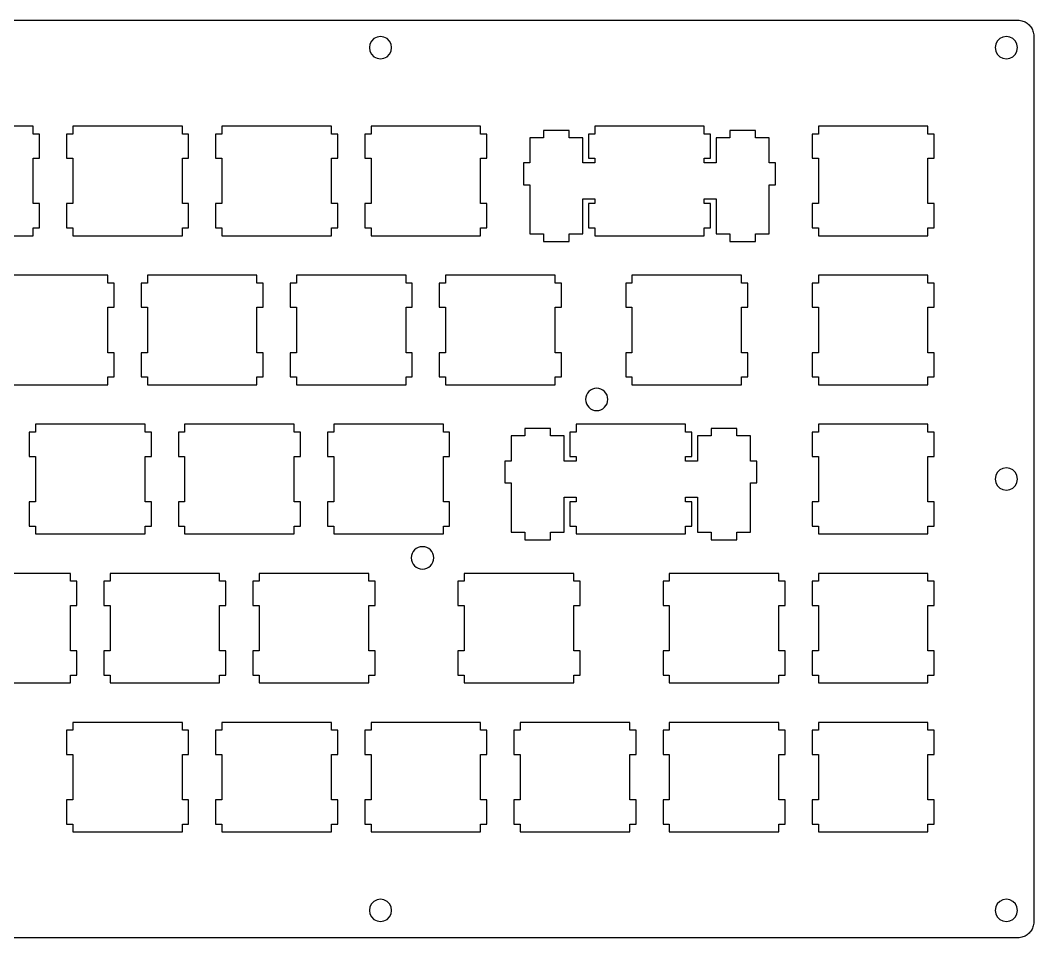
# Model space of a CAD drawing. Extents: x 5 to 332, y 5 to 122.
# Drawn here: x 202.3 to 331.8, y 5 to 122.3 of the extents above; entities that cross this region are included whole.
import ezdxf

# ---------------------------------------------------------------- set-up
doc = ezdxf.new("R2010")
doc.units = 0
doc.layers.add('Layer_1', color=7, linetype='CONTINUOUS')

msp = doc.modelspace()

# ---------------------------------------------------------------- linework, layer by layer
at = {"layer": 'Layer_1', "color": 7}
for p, q in [((7.001, 122.251), (329.802, 122.25)), ((329.802, 122.25), (329.958, 122.244)), ((329.958, 122.244), (330.114, 122.226)), ((330.114, 122.226), (330.268, 122.195)), ((330.268, 122.195), (330.42, 122.153)), ((330.42, 122.153), (330.567, 122.098)), ((330.567, 122.098), (330.709, 122.033)), ((330.709, 122.033), (330.846, 121.956)), ((330.846, 121.956), (330.977, 121.869)), ((330.977, 121.869), (331.1, 121.771)), ((331.1, 121.771), (331.216, 121.665)), ((331.216, 121.665), (331.322, 121.549)), ((331.322, 121.549), (331.42, 121.426)), ((331.42, 121.426), (331.507, 121.295)), ((331.507, 121.295), (331.584, 121.158)), ((331.584, 121.158), (331.649, 121.016)), ((331.649, 121.016), (331.704, 120.869)), ((331.704, 120.869), (331.746, 120.717)), ((331.746, 120.717), (331.777, 120.563)), ((331.777, 120.563), (331.795, 120.407)), ((331.795, 120.407), (331.802, 120.25)), ((246.996, 119.192), (246.926, 118.75)), ((247.198, 119.588), (246.996, 119.192)), ((247.514, 119.903), (247.198, 119.588)), ((247.911, 120.106), (247.514, 119.903)), ((248.351, 120.175), (247.911, 120.106)), ((248.792, 120.106), (248.351, 120.175)), ((249.189, 119.903), (248.792, 120.106)), ((249.504, 119.588), (249.189, 119.903)), ((249.707, 119.192), (249.504, 119.588)), ((249.776, 118.75), (249.707, 119.192)), ((326.946, 119.192), (326.877, 118.75)), ((327.149, 119.588), (326.946, 119.192)), ((327.464, 119.903), (327.149, 119.588)), ((327.861, 120.106), (327.464, 119.903)), ((328.302, 120.175), (327.861, 120.106)), ((328.742, 120.106), (328.302, 120.175)), ((329.139, 119.903), (328.742, 120.106)), ((329.454, 119.588), (329.139, 119.903)), ((329.657, 119.192), (329.454, 119.588)), ((329.727, 118.75), (329.657, 119.192)), ((331.802, 120.25), (331.802, 7)), ((246.926, 118.75), (246.996, 118.31)), ((246.996, 118.31), (247.198, 117.913)), ((247.198, 117.913), (247.514, 117.598)), ((249.189, 117.598), (249.504, 117.913)), ((249.504, 117.913), (249.707, 118.31)), ((249.707, 118.31), (249.776, 118.75)), ((326.877, 118.75), (326.946, 118.31)), ((326.946, 118.31), (327.149, 117.913)), ((327.149, 117.913), (327.464, 117.598)), ((329.139, 117.598), (329.454, 117.913)), ((329.454, 117.913), (329.657, 118.31)), ((329.657, 118.31), (329.727, 118.75)), ((247.514, 117.598), (247.911, 117.395)), ((247.911, 117.395), (248.351, 117.325)), ((248.351, 117.325), (248.792, 117.395)), ((248.792, 117.395), (249.189, 117.598)), ((327.464, 117.598), (327.861, 117.395)), ((327.861, 117.395), (328.302, 117.325)), ((328.302, 117.325), (328.742, 117.395)), ((328.742, 117.395), (329.139, 117.598)), ((203.992197, 108.71532), (189.992197, 108.71532)), ((203.992197, 107.71532), (203.992197, 108.71532)), ((204.792197, 107.71532), (203.992197, 107.71532)), ((204.792197, 104.61532), (204.792197, 107.71532)), ((208.242197, 107.71532), (208.242197, 104.61532)), ((209.042197, 107.71532), (208.242197, 107.71532)), ((223.042197, 108.71532), (209.042197, 108.71532)), ((209.042197, 108.71532), (209.042197, 107.71532)), ((223.042197, 107.71532), (223.042197, 108.71532)), ((223.842197, 107.71532), (223.042197, 107.71532)), ((223.842197, 104.61532), (223.842197, 107.71532)), ((227.292197, 107.71532), (227.292197, 104.61532)), ((228.092197, 107.71532), (227.292197, 107.71532)), ((242.092197, 108.71532), (228.092197, 108.71532)), ((228.092197, 108.71532), (228.092197, 107.71532)), ((242.092197, 107.71532), (242.092197, 108.71532)), ((242.892197, 107.71532), (242.092197, 107.71532)), ((242.892197, 104.61532), (242.892197, 107.71532)), ((246.342197, 107.71532), (246.342197, 104.61532)), ((247.142197, 107.71532), (246.342197, 107.71532)), ((261.142197, 108.71532), (247.142197, 108.71532)), ((247.142197, 108.71532), (247.142197, 107.71532)), ((261.142197, 107.71532), (261.142197, 108.71532)), ((261.942197, 107.71532), (261.142197, 107.71532)), ((261.942197, 104.61532), (261.942197, 107.71532)), ((272.467197, 108.16632), (269.166197, 108.16632)), ((269.166197, 108.16632), (269.166197, 107.24532)), ((272.467197, 107.24532), (272.467197, 108.16632)), ((274.917197, 107.71532), (274.917197, 104.61532)), ((275.717197, 107.71532), (274.917197, 107.71532)), ((289.717197, 108.71532), (275.717197, 108.71532)), ((275.717197, 108.71532), (275.717197, 107.71532)), ((289.717197, 107.71532), (289.717197, 108.71532)), ((290.517197, 107.71532), (289.717197, 107.71532)), ((290.517197, 104.61532), (290.517197, 107.71532)), ((296.267197, 108.16632), (292.967197, 108.16632)), ((292.967197, 108.16632), (292.967197, 107.24532)), ((296.267197, 107.24532), (296.267197, 108.16632)), ((303.492197, 107.71532), (303.492197, 104.61532)), ((304.292197, 107.71532), (303.492197, 107.71532)), ((318.292197, 108.71532), (304.292197, 108.71532)), ((304.292197, 108.71532), (304.292197, 107.71532)), ((318.292197, 107.71532), (318.292197, 108.71532)), ((319.092197, 107.71532), (318.292197, 107.71532)), ((319.092197, 104.61532), (319.092197, 107.71532)), ((269.166197, 107.24532), (267.442197, 107.24532)), ((267.442197, 107.24532), (267.442197, 104.01532)), ((274.192197, 107.24532), (272.467197, 107.24532)), ((274.192197, 104.01532), (274.192197, 107.24532)), ((292.967197, 107.24532), (291.242197, 107.24532)), ((291.242197, 107.24532), (291.242197, 104.01532)), ((297.992197, 107.24532), (296.267197, 107.24532)), ((297.992197, 104.01532), (297.992197, 107.24532)), ((203.992197, 98.81532), (203.992197, 104.61532)), ((203.992197, 104.61532), (204.792197, 104.61532)), ((208.242197, 104.61532), (209.042197, 104.61532)), ((209.042197, 104.61532), (209.042197, 98.81532)), ((223.042197, 98.81532), (223.042197, 104.61532)), ((223.042197, 104.61532), (223.842197, 104.61532)), ((227.292197, 104.61532), (228.092197, 104.61532)), ((228.092197, 104.61532), (228.092197, 98.81532)), ((242.092197, 98.81532), (242.092197, 104.61532)), ((242.092197, 104.61532), (242.892197, 104.61532)), ((246.342197, 104.61532), (247.142197, 104.61532)), ((247.142197, 104.61532), (247.142197, 98.81532)), ((261.142197, 98.81532), (261.142197, 104.61532)), ((261.142197, 104.61532), (261.942197, 104.61532)), ((267.442197, 104.01532), (266.617197, 104.01532)), ((266.617197, 104.01532), (266.617197, 101.21532)), ((275.717197, 104.01532), (274.192197, 104.01532)), ((274.917197, 104.61532), (275.717197, 104.61532)), ((275.717197, 104.61532), (275.717197, 104.01532)), ((289.717197, 104.01532), (289.717197, 104.61532)), ((289.717197, 104.61532), (290.517197, 104.61532)), ((291.242197, 104.01532), (289.717197, 104.01532)), ((298.817197, 104.01532), (297.992197, 104.01532)), ((298.817197, 101.21532), (298.817197, 104.01532)), ((303.492197, 104.61532), (304.292197, 104.61532)), ((304.292197, 104.61532), (304.292197, 98.81532)), ((318.292197, 98.81532), (318.292197, 104.61532)), ((318.292197, 104.61532), (319.092197, 104.61532)), ((266.617197, 101.21532), (267.442197, 101.21532)), ((267.442197, 101.21532), (267.442197, 94.94532)), ((297.992197, 94.94532), (297.992197, 101.21532)), ((297.992197, 101.21532), (298.817197, 101.21532)), ((204.792197, 98.81532), (203.992197, 98.81532)), ((204.792197, 95.71532), (204.792197, 98.81532)), ((209.042197, 98.81532), (208.242197, 98.81532)), ((208.242197, 98.81532), (208.242197, 95.71532)), ((223.842197, 98.81532), (223.042197, 98.81532)), ((223.842197, 95.71532), (223.842197, 98.81532)), ((228.092197, 98.81532), (227.292197, 98.81532)), ((227.292197, 98.81532), (227.292197, 95.71532)), ((242.892197, 98.81532), (242.092197, 98.81532)), ((242.892197, 95.71532), (242.892197, 98.81532)), ((247.142197, 98.81532), (246.342197, 98.81532)), ((246.342197, 98.81532), (246.342197, 95.71532)), ((261.942197, 98.81532), (261.142197, 98.81532)), ((261.942197, 95.71532), (261.942197, 98.81532)), ((274.192197, 94.94532), (274.192197, 99.41532)), ((274.192197, 99.41532), (275.717197, 99.41532)), ((275.717197, 98.81532), (274.917197, 98.81532)), ((274.917197, 98.81532), (274.917197, 95.71532)), ((275.717197, 99.41532), (275.717197, 98.81532)), ((289.717197, 98.81532), (289.717197, 99.41532)), ((289.717197, 99.41532), (291.242197, 99.41532)), ((290.517197, 98.81532), (289.717197, 98.81532)), ((290.517197, 95.71532), (290.517197, 98.81532)), ((291.242197, 99.41532), (291.242197, 94.94532)), ((304.292197, 98.81532), (303.492197, 98.81532)), ((303.492197, 98.81532), (303.492197, 95.71532)), ((319.092197, 98.81532), (318.292197, 98.81532)), ((319.092197, 95.71532), (319.092197, 98.81532)), ((189.992197, 94.71532), (203.992197, 94.71532)), ((203.992197, 94.71532), (203.992197, 95.71532)), ((203.992197, 95.71532), (204.792197, 95.71532)), ((208.242197, 95.71532), (209.042197, 95.71532)), ((209.042197, 95.71532), (209.042197, 94.71532)), ((209.042197, 94.71532), (223.042197, 94.71532)), ((223.042197, 94.71532), (223.042197, 95.71532)), ((223.042197, 95.71532), (223.842197, 95.71532)), ((227.292197, 95.71532), (228.092197, 95.71532)), ((228.092197, 95.71532), (228.092197, 94.71532)), ((228.092197, 94.71532), (242.092197, 94.71532)), ((242.092197, 94.71532), (242.092197, 95.71532)), ((242.092197, 95.71532), (242.892197, 95.71532)), ((246.342197, 95.71532), (247.142197, 95.71532)), ((247.142197, 95.71532), (247.142197, 94.71532)), ((247.142197, 94.71532), (261.142197, 94.71532)), ((261.142197, 94.71532), (261.142197, 95.71532)), ((261.142197, 95.71532), (261.942197, 95.71532)), ((267.442197, 94.94532), (269.166197, 94.94532)), ((269.166197, 94.94532), (269.166197, 93.96532)), ((272.467197, 93.96532), (272.467197, 94.94532)), ((272.467197, 94.94532), (274.192197, 94.94532)), ((274.917197, 95.71532), (275.717197, 95.71532)), ((275.717197, 95.71532), (275.717197, 94.71532)), ((275.717197, 94.71532), (289.717197, 94.71532)), ((289.717197, 94.71532), (289.717197, 95.71532)), ((289.717197, 95.71532), (290.517197, 95.71532)), ((291.242197, 94.94532), (292.967197, 94.94532)), ((292.967197, 94.94532), (292.967197, 93.96532)), ((296.267197, 93.96532), (296.267197, 94.94532)), ((296.267197, 94.94532), (297.992197, 94.94532)), ((303.492197, 95.71532), (304.292197, 95.71532)), ((304.292197, 95.71532), (304.292197, 94.71532)), ((304.292197, 94.71532), (318.292197, 94.71532)), ((318.292197, 94.71532), (318.292197, 95.71532)), ((318.292197, 95.71532), (319.092197, 95.71532)), ((269.166197, 93.96532), (272.467197, 93.96532)), ((292.967197, 93.96532), (296.267197, 93.96532)), ((213.517197, 89.66532), (199.517197, 89.66532)), ((213.517197, 88.66532), (213.517197, 89.66532)), ((232.567197, 89.66532), (218.567197, 89.66532)), ((218.567197, 89.66532), (218.567197, 88.66532)), ((232.567197, 88.66532), (232.567197, 89.66532)), ((251.617197, 89.66532), (237.617197, 89.66532)), ((237.617197, 89.66532), (237.617197, 88.66532)), ((251.617197, 88.66532), (251.617197, 89.66532)), ((270.666197, 89.66532), (256.667197, 89.66532)), ((256.667197, 89.66532), (256.667197, 88.66532)), ((270.666197, 88.66532), (270.666197, 89.66532)), ((294.479197, 89.66532), (280.479197, 89.66532)), ((280.479197, 89.66532), (280.479197, 88.66532)), ((294.479197, 88.66532), (294.479197, 89.66532)), ((318.292197, 89.66532), (304.292197, 89.66532)), ((304.292197, 89.66532), (304.292197, 88.66532)), ((318.292197, 88.66532), (318.292197, 89.66532)), ((214.317197, 88.66532), (213.517197, 88.66532)), ((214.317197, 85.56532), (214.317197, 88.66532)), ((217.767197, 88.66532), (217.767197, 85.56532)), ((218.567197, 88.66532), (217.767197, 88.66532)), ((233.367197, 88.66532), (232.567197, 88.66532)), ((233.367197, 85.56532), (233.367197, 88.66532)), ((236.817197, 88.66532), (236.817197, 85.56532)), ((237.617197, 88.66532), (236.817197, 88.66532)), ((252.417197, 88.66532), (251.617197, 88.66532)), ((252.417197, 85.56532), (252.417197, 88.66532)), ((255.867197, 88.66532), (255.867197, 85.56532)), ((256.667197, 88.66532), (255.867197, 88.66532)), ((271.467197, 88.66532), (270.666197, 88.66532)), ((271.467197, 85.56532), (271.467197, 88.66532)), ((279.679197, 88.66532), (279.679197, 85.56532)), ((280.479197, 88.66532), (279.679197, 88.66532)), ((295.279197, 88.66532), (294.479197, 88.66532)), ((295.279197, 85.56532), (295.279197, 88.66532)), ((303.492197, 88.66532), (303.492197, 85.56532)), ((304.292197, 88.66532), (303.492197, 88.66532)), ((319.092197, 88.66532), (318.292197, 88.66532)), ((319.092197, 85.56532), (319.092197, 88.66532)), ((213.517197, 79.76532), (213.517197, 85.56532)), ((213.517197, 85.56532), (214.317197, 85.56532)), ((217.767197, 85.56532), (218.567197, 85.56532)), ((218.567197, 85.56532), (218.567197, 79.76532)), ((232.567197, 79.76532), (232.567197, 85.56532)), ((232.567197, 85.56532), (233.367197, 85.56532)), ((236.817197, 85.56532), (237.617197, 85.56532)), ((237.617197, 85.56532), (237.617197, 79.76532)), ((251.617197, 79.76532), (251.617197, 85.56532)), ((251.617197, 85.56532), (252.417197, 85.56532)), ((255.867197, 85.56532), (256.667197, 85.56532)), ((256.667197, 85.56532), (256.667197, 79.76532)), ((270.666197, 79.76532), (270.666197, 85.56532)), ((270.666197, 85.56532), (271.467197, 85.56532)), ((279.679197, 85.56532), (280.479197, 85.56532)), ((280.479197, 85.56532), (280.479197, 79.76532)), ((294.479197, 79.76532), (294.479197, 85.56532)), ((294.479197, 85.56532), (295.279197, 85.56532)), ((303.492197, 85.56532), (304.292197, 85.56532)), ((304.292197, 85.56532), (304.292197, 79.76532)), ((318.292197, 79.76532), (318.292197, 85.56532)), ((318.292197, 85.56532), (319.092197, 85.56532)), ((214.317197, 79.76532), (213.517197, 79.76532)), ((214.317197, 76.66532), (214.317197, 79.76532)), ((218.567197, 79.76532), (217.767197, 79.76532)), ((217.767197, 79.76532), (217.767197, 76.66532)), ((233.367197, 79.76532), (232.567197, 79.76532)), ((233.367197, 76.66532), (233.367197, 79.76532)), ((237.617197, 79.76532), (236.817197, 79.76532)), ((236.817197, 79.76532), (236.817197, 76.66532)), ((252.417197, 79.76532), (251.617197, 79.76532)), ((252.417197, 76.66532), (252.417197, 79.76532)), ((256.667197, 79.76532), (255.867197, 79.76532)), ((255.867197, 79.76532), (255.867197, 76.66532)), ((271.467197, 79.76532), (270.666197, 79.76532)), ((271.467197, 76.66532), (271.467197, 79.76532)), ((280.479197, 79.76532), (279.679197, 79.76532)), ((279.679197, 79.76532), (279.679197, 76.66532)), ((295.279197, 79.76532), (294.479197, 79.76532)), ((295.279197, 76.66532), (295.279197, 79.76532)), ((304.292197, 79.76532), (303.492197, 79.76532)), ((303.492197, 79.76532), (303.492197, 76.66532)), ((319.092197, 79.76532), (318.292197, 79.76532)), ((319.092197, 76.66532), (319.092197, 79.76532)), ((213.517197, 75.66532), (213.517197, 76.66532)), ((213.517197, 76.66532), (214.317197, 76.66532)), ((217.767197, 76.66532), (218.567197, 76.66532)), ((218.567197, 76.66532), (218.567197, 75.66532)), ((232.567197, 75.66532), (232.567197, 76.66532)), ((232.567197, 76.66532), (233.367197, 76.66532)), ((236.817197, 76.66532), (237.617197, 76.66532)), ((237.617197, 76.66532), (237.617197, 75.66532)), ((251.617197, 75.66532), (251.617197, 76.66532)), ((251.617197, 76.66532), (252.417197, 76.66532)), ((255.867197, 76.66532), (256.667197, 76.66532)), ((256.667197, 76.66532), (256.667197, 75.66532)), ((270.666197, 75.66532), (270.666197, 76.66532)), ((270.666197, 76.66532), (271.467197, 76.66532)), ((279.679197, 76.66532), (280.479197, 76.66532)), ((280.479197, 76.66532), (280.479197, 75.66532)), ((294.479197, 75.66532), (294.479197, 76.66532)), ((294.479197, 76.66532), (295.279197, 76.66532)), ((303.492197, 76.66532), (304.292197, 76.66532)), ((304.292197, 76.66532), (304.292197, 75.66532)), ((318.292197, 75.66532), (318.292197, 76.66532)), ((318.292197, 76.66532), (319.092197, 76.66532)), ((199.517197, 75.66532), (213.517197, 75.66532)), ((218.567197, 75.66532), (232.567197, 75.66532)), ((237.617197, 75.66532), (251.617197, 75.66532)), ((256.667197, 75.66532), (270.666197, 75.66532)), ((280.479197, 75.66532), (294.479197, 75.66532)), ((304.292197, 75.66532), (318.292197, 75.66532)), ((218.279197, 70.61532), (204.279197, 70.61532)), ((204.279197, 70.61532), (204.279197, 69.61532)), ((218.279197, 69.61532), (218.279197, 70.61532)), ((237.329197, 70.61532), (223.329197, 70.61532)), ((223.329197, 70.61532), (223.329197, 69.61532)), ((237.329197, 69.61532), (237.329197, 70.61532)), ((256.379197, 70.61532), (242.379197, 70.61532)), ((242.379197, 70.61532), (242.379197, 69.61532)), ((256.379197, 69.61532), (256.379197, 70.61532)), ((270.084197, 70.06532), (266.785197, 70.06532)), ((266.785197, 70.06532), (266.785197, 69.14532)), ((270.084197, 69.14532), (270.084197, 70.06532)), ((287.335197, 70.61532), (273.335197, 70.61532)), ((273.335197, 70.61532), (273.335197, 69.61532)), ((287.335197, 69.61532), (287.335197, 70.61532)), ((293.885197, 70.06532), (290.585197, 70.06532)), ((290.585197, 70.06532), (290.585197, 69.14532)), ((293.885197, 69.14532), (293.885197, 70.06532)), ((318.292197, 70.61532), (304.292197, 70.61532)), ((304.292197, 70.61532), (304.292197, 69.61532)), ((318.292197, 69.61532), (318.292197, 70.61532)), ((203.479197, 69.61532), (203.479197, 66.51532)), ((204.279197, 69.61532), (203.479197, 69.61532)), ((219.079197, 69.61532), (218.279197, 69.61532)), ((219.079197, 66.51532), (219.079197, 69.61532)), ((222.529197, 69.61532), (222.529197, 66.51532)), ((223.329197, 69.61532), (222.529197, 69.61532)), ((238.129197, 69.61532), (237.329197, 69.61532)), ((238.129197, 66.51532), (238.129197, 69.61532)), ((241.579197, 69.61532), (241.579197, 66.51532)), ((242.379197, 69.61532), (241.579197, 69.61532)), ((257.179197, 69.61532), (256.379197, 69.61532)), ((257.179197, 66.51532), (257.179197, 69.61532)), ((266.785197, 69.14532), (265.060197, 69.14532)), ((265.060197, 69.14532), (265.060197, 65.91532)), ((271.810197, 69.14532), (270.084197, 69.14532)), ((271.810197, 65.91532), (271.810197, 69.14532)), ((272.534197, 69.61532), (272.534197, 66.51532)), ((273.335197, 69.61532), (272.534197, 69.61532)), ((288.135197, 69.61532), (287.335197, 69.61532)), ((288.135197, 66.51532), (288.135197, 69.61532)), ((290.585197, 69.14532), (288.860197, 69.14532)), ((288.860197, 69.14532), (288.860197, 65.91532)), ((295.610197, 69.14532), (293.885197, 69.14532)), ((295.610197, 65.91532), (295.610197, 69.14532)), ((303.492197, 69.61532), (303.492197, 66.51532)), ((304.292197, 69.61532), (303.492197, 69.61532)), ((319.092197, 69.61532), (318.292197, 69.61532)), ((319.092197, 66.51532), (319.092197, 69.61532)), ((203.479197, 66.51532), (204.279197, 66.51532)), ((204.279197, 66.51532), (204.279197, 60.71532)), ((218.279197, 60.71532), (218.279197, 66.51532)), ((218.279197, 66.51532), (219.079197, 66.51532)), ((222.529197, 66.51532), (223.329197, 66.51532)), ((223.329197, 66.51532), (223.329197, 60.71532)), ((237.329197, 60.71532), (237.329197, 66.51532)), ((237.329197, 66.51532), (238.129197, 66.51532)), ((241.579197, 66.51532), (242.379197, 66.51532)), ((242.379197, 66.51532), (242.379197, 60.71532)), ((256.379197, 60.71532), (256.379197, 66.51532)), ((256.379197, 66.51532), (257.179197, 66.51532)), ((272.534197, 66.51532), (273.335197, 66.51532)), ((273.335197, 66.51532), (273.335197, 65.91532)), ((287.335197, 65.91532), (287.335197, 66.51532)), ((287.335197, 66.51532), (288.135197, 66.51532)), ((303.492197, 66.51532), (304.292197, 66.51532)), ((304.292197, 66.51532), (304.292197, 60.71532)), ((318.292197, 60.71532), (318.292197, 66.51532)), ((318.292197, 66.51532), (319.092197, 66.51532)), ((265.060197, 65.91532), (264.235197, 65.91532)), ((264.235197, 65.91532), (264.235197, 63.11532)), ((273.335197, 65.91532), (271.810197, 65.91532)), ((288.860197, 65.91532), (287.335197, 65.91532)), ((296.435197, 65.91532), (295.610197, 65.91532)), ((296.435197, 63.11532), (296.435197, 65.91532)), ((327.464, 64.778), (327.149, 64.463)), ((327.861, 64.98), (327.464, 64.778)), ((328.302, 65.05), (327.861, 64.98)), ((328.742, 64.98), (328.302, 65.05)), ((329.139, 64.778), (328.742, 64.98)), ((329.454, 64.463), (329.139, 64.778)), ((326.946, 64.065), (326.877, 63.625)), ((326.877, 63.625), (326.946, 63.185)), ((327.149, 64.463), (326.946, 64.065)), ((329.657, 64.065), (329.454, 64.463)), ((329.727, 63.625), (329.657, 64.065)), ((329.657, 63.185), (329.727, 63.625)), ((264.235197, 63.11532), (265.060197, 63.11532)), ((265.060197, 63.11532), (265.060197, 56.84632)), ((295.610197, 56.84632), (295.610197, 63.11532)), ((295.610197, 63.11532), (296.435197, 63.11532)), ((326.946, 63.185), (327.149, 62.788)), ((327.149, 62.788), (327.464, 62.472)), ((327.464, 62.472), (327.861, 62.27)), ((327.861, 62.27), (328.302, 62.2)), ((328.302, 62.2), (328.742, 62.27)), ((328.742, 62.27), (329.139, 62.472)), ((329.139, 62.472), (329.454, 62.788)), ((329.454, 62.788), (329.657, 63.185)), ((271.810197, 56.84632), (271.810197, 61.31532)), ((271.810197, 61.31532), (273.335197, 61.31532)), ((273.335197, 61.31532), (273.335197, 60.71532)), ((287.335197, 60.71532), (287.335197, 61.31532)), ((287.335197, 61.31532), (288.860197, 61.31532)), ((288.860197, 61.31532), (288.860197, 56.84632)), ((204.279197, 60.71532), (203.479197, 60.71532)), ((203.479197, 60.71532), (203.479197, 57.61532)), ((219.079197, 60.71532), (218.279197, 60.71532)), ((219.079197, 57.61532), (219.079197, 60.71532)), ((223.329197, 60.71532), (222.529197, 60.71532)), ((222.529197, 60.71532), (222.529197, 57.61532)), ((238.129197, 60.71532), (237.329197, 60.71532)), ((238.129197, 57.61532), (238.129197, 60.71532)), ((242.379197, 60.71532), (241.579197, 60.71532)), ((241.579197, 60.71532), (241.579197, 57.61532)), ((257.179197, 60.71532), (256.379197, 60.71532)), ((257.179197, 57.61532), (257.179197, 60.71532)), ((273.335197, 60.71532), (272.534197, 60.71532)), ((272.534197, 60.71532), (272.534197, 57.61532)), ((288.135197, 60.71532), (287.335197, 60.71532)), ((288.135197, 57.61532), (288.135197, 60.71532)), ((304.292197, 60.71532), (303.492197, 60.71532)), ((303.492197, 60.71532), (303.492197, 57.61532)), ((319.092197, 60.71532), (318.292197, 60.71532)), ((319.092197, 57.61532), (319.092197, 60.71532)), ((203.479197, 57.61532), (204.279197, 57.61532)), ((204.279197, 57.61532), (204.279197, 56.61532)), ((218.279197, 56.61532), (218.279197, 57.61532)), ((218.279197, 57.61532), (219.079197, 57.61532)), ((222.529197, 57.61532), (223.329197, 57.61532)), ((223.329197, 57.61532), (223.329197, 56.61532)), ((237.329197, 56.61532), (237.329197, 57.61532)), ((237.329197, 57.61532), (238.129197, 57.61532)), ((241.579197, 57.61532), (242.379197, 57.61532)), ((242.379197, 57.61532), (242.379197, 56.61532)), ((256.379197, 56.61532), (256.379197, 57.61532)), ((256.379197, 57.61532), (257.179197, 57.61532)), ((272.534197, 57.61532), (273.335197, 57.61532)), ((273.335197, 57.61532), (273.335197, 56.61532)), ((287.335197, 56.61532), (287.335197, 57.61532)), ((287.335197, 57.61532), (288.135197, 57.61532)), ((303.492197, 57.61532), (304.292197, 57.61532)), ((304.292197, 57.61532), (304.292197, 56.61532)), ((318.292197, 56.61532), (318.292197, 57.61532)), ((318.292197, 57.61532), (319.092197, 57.61532)), ((204.279197, 56.61532), (218.279197, 56.61532)), ((223.329197, 56.61532), (237.329197, 56.61532)), ((242.379197, 56.61532), (256.379197, 56.61532)), ((265.060197, 56.84632), (266.785197, 56.84632)), ((266.785197, 56.84632), (266.785197, 55.86532)), ((266.785197, 55.86532), (270.084197, 55.86532)), ((270.084197, 55.86532), (270.084197, 56.84632)), ((270.084197, 56.84632), (271.810197, 56.84632)), ((273.335197, 56.61532), (287.335197, 56.61532)), ((288.860197, 56.84632), (290.585197, 56.84632)), ((290.585197, 56.84632), (290.585197, 55.86532)), ((290.585197, 55.86532), (293.885197, 55.86532)), ((293.885197, 55.86532), (293.885197, 56.84632)), ((293.885197, 56.84632), (295.610197, 56.84632)), ((304.292197, 56.61532), (318.292197, 56.61532)), ((208.754197, 51.56532), (194.754197, 51.56532)), ((208.754197, 50.56532), (208.754197, 51.56532)), ((209.554197, 50.56532), (208.754197, 50.56532)), ((209.554197, 47.46632), (209.554197, 50.56532)), ((213.004197, 50.56532), (213.004197, 47.46632)), ((213.804197, 50.56532), (213.004197, 50.56532)), ((227.804197, 51.56532), (213.804197, 51.56532)), ((213.804197, 51.56532), (213.804197, 50.56532)), ((227.804197, 50.56532), (227.804197, 51.56532)), ((228.604197, 50.56532), (227.804197, 50.56532)), ((228.604197, 47.46632), (228.604197, 50.56532)), ((232.054197, 50.56532), (232.054197, 47.46632)), ((232.854197, 50.56532), (232.054197, 50.56532)), ((246.854197, 51.56532), (232.854197, 51.56532)), ((232.854197, 51.56532), (232.854197, 50.56532)), ((246.854197, 50.56532), (246.854197, 51.56532)), ((247.654197, 50.56532), (246.854197, 50.56532)), ((247.654197, 47.46632), (247.654197, 50.56532)), ((258.248197, 50.56532), (258.248197, 47.46632)), ((259.048197, 50.56532), (258.248197, 50.56532)), ((273.048197, 51.56532), (259.048197, 51.56532)), ((259.048197, 51.56532), (259.048197, 50.56532)), ((273.048197, 50.56532), (273.048197, 51.56532)), ((273.848197, 50.56532), (273.048197, 50.56532)), ((273.848197, 47.46632), (273.848197, 50.56532)), ((284.442197, 50.56532), (284.442197, 47.46632)), ((285.242197, 50.56532), (284.442197, 50.56532)), ((299.242197, 51.56532), (285.242197, 51.56532)), ((285.242197, 51.56532), (285.242197, 50.56532)), ((299.242197, 50.56532), (299.242197, 51.56532)), ((300.042197, 50.56532), (299.242197, 50.56532)), ((300.042197, 47.46632), (300.042197, 50.56532)), ((303.492197, 50.56532), (303.492197, 47.46632)), ((304.292197, 50.56532), (303.492197, 50.56532)), ((318.292197, 51.56532), (304.292197, 51.56532)), ((304.292197, 51.56532), (304.292197, 50.56532)), ((318.292197, 50.56532), (318.292197, 51.56532)), ((319.092197, 50.56532), (318.292197, 50.56532)), ((319.092197, 47.46632), (319.092197, 50.56532)), ((208.754197, 41.66532), (208.754197, 47.46632)), ((208.754197, 47.46632), (209.554197, 47.46632)), ((213.004197, 47.46632), (213.804197, 47.46632)), ((213.804197, 47.46632), (213.804197, 41.66532)), ((227.804197, 41.66532), (227.804197, 47.46632)), ((227.804197, 47.46632), (228.604197, 47.46632)), ((232.054197, 47.46632), (232.854197, 47.46632)), ((232.854197, 47.46632), (232.854197, 41.66532)), ((246.854197, 41.66532), (246.854197, 47.46632)), ((246.854197, 47.46632), (247.654197, 47.46632)), ((258.248197, 47.46632), (259.048197, 47.46632)), ((259.048197, 47.46632), (259.048197, 41.66532)), ((273.048197, 41.66532), (273.048197, 47.46632)), ((273.048197, 47.46632), (273.848197, 47.46632)), ((284.442197, 47.46632), (285.242197, 47.46632)), ((285.242197, 47.46632), (285.242197, 41.66532)), ((299.242197, 41.66532), (299.242197, 47.46632)), ((299.242197, 47.46632), (300.042197, 47.46632)), ((303.492197, 47.46632), (304.292197, 47.46632)), ((304.292197, 47.46632), (304.292197, 41.66532)), ((318.292197, 41.66532), (318.292197, 47.46632)), ((318.292197, 47.46632), (319.092197, 47.46632)), ((209.554197, 41.66532), (208.754197, 41.66532)), ((209.554197, 38.56532), (209.554197, 41.66532)), ((213.804197, 41.66532), (213.004197, 41.66532)), ((213.004197, 41.66532), (213.004197, 38.56532)), ((228.604197, 41.66532), (227.804197, 41.66532)), ((228.604197, 38.56532), (228.604197, 41.66532)), ((232.854197, 41.66532), (232.054197, 41.66532)), ((232.054197, 41.66532), (232.054197, 38.56532)), ((247.654197, 41.66532), (246.854197, 41.66532)), ((247.654197, 38.56532), (247.654197, 41.66532)), ((259.048197, 41.66532), (258.248197, 41.66532)), ((258.248197, 41.66532), (258.248197, 38.56532)), ((273.848197, 41.66532), (273.048197, 41.66532)), ((273.848197, 38.56532), (273.848197, 41.66532)), ((285.242197, 41.66532), (284.442197, 41.66532)), ((284.442197, 41.66532), (284.442197, 38.56532)), ((300.042197, 41.66532), (299.242197, 41.66532)), ((300.042197, 38.56532), (300.042197, 41.66532)), ((304.292197, 41.66532), (303.492197, 41.66532)), ((303.492197, 41.66532), (303.492197, 38.56532)), ((319.092197, 41.66532), (318.292197, 41.66532)), ((319.092197, 38.56532), (319.092197, 41.66532)), ((194.754197, 37.56532), (208.754197, 37.56532)), ((208.754197, 37.56532), (208.754197, 38.56532)), ((208.754197, 38.56532), (209.554197, 38.56532)), ((213.004197, 38.56532), (213.804197, 38.56532)), ((213.804197, 38.56532), (213.804197, 37.56532)), ((213.804197, 37.56532), (227.804197, 37.56532)), ((227.804197, 37.56532), (227.804197, 38.56532)), ((227.804197, 38.56532), (228.604197, 38.56532)), ((232.054197, 38.56532), (232.854197, 38.56532)), ((232.854197, 38.56532), (232.854197, 37.56532)), ((232.854197, 37.56532), (246.854197, 37.56532)), ((246.854197, 37.56532), (246.854197, 38.56532)), ((246.854197, 38.56532), (247.654197, 38.56532)), ((258.248197, 38.56532), (259.048197, 38.56532)), ((259.048197, 38.56532), (259.048197, 37.56532)), ((259.048197, 37.56532), (273.048197, 37.56532)), ((273.048197, 37.56532), (273.048197, 38.56532)), ((273.048197, 38.56532), (273.848197, 38.56532)), ((284.442197, 38.56532), (285.242197, 38.56532)), ((285.242197, 38.56532), (285.242197, 37.56532)), ((285.242197, 37.56532), (299.242197, 37.56532)), ((299.242197, 37.56532), (299.242197, 38.56532)), ((299.242197, 38.56532), (300.042197, 38.56532)), ((303.492197, 38.56532), (304.292197, 38.56532)), ((304.292197, 38.56532), (304.292197, 37.56532)), ((304.292197, 37.56532), (318.292197, 37.56532)), ((318.292197, 37.56532), (318.292197, 38.56532)), ((318.292197, 38.56532), (319.092197, 38.56532)), ((223.042197, 32.51532), (209.042197, 32.51532)), ((209.042197, 32.51532), (209.042197, 31.51532)), ((223.042197, 31.51532), (223.042197, 32.51532)), ((242.092197, 32.51532), (228.092197, 32.51532)), ((228.092197, 32.51532), (228.092197, 31.51532)), ((242.092197, 31.51532), (242.092197, 32.51532)), ((261.142197, 32.51532), (247.142197, 32.51532)), ((247.142197, 32.51532), (247.142197, 31.51532)), ((261.142197, 31.51532), (261.142197, 32.51532)), ((280.192197, 32.51532), (266.192197, 32.51532)), ((266.192197, 32.51532), (266.192197, 31.51532)), ((280.192197, 31.51532), (280.192197, 32.51532)), ((299.242197, 32.51532), (285.242197, 32.51532)), ((285.242197, 32.51532), (285.242197, 31.51532)), ((299.242197, 31.51532), (299.242197, 32.51532)), ((318.292197, 32.51532), (304.292197, 32.51532)), ((304.292197, 32.51532), (304.292197, 31.51532)), ((318.292197, 31.51532), (318.292197, 32.51532)), ((208.242197, 31.51532), (208.242197, 28.41632)), ((209.042197, 31.51532), (208.242197, 31.51532)), ((223.842197, 31.51532), (223.042197, 31.51532)), ((223.842197, 28.41632), (223.842197, 31.51532)), ((227.292197, 31.51532), (227.292197, 28.41632)), ((228.092197, 31.51532), (227.292197, 31.51532)), ((242.892197, 31.51532), (242.092197, 31.51532)), ((242.892197, 28.41632), (242.892197, 31.51532)), ((246.342197, 31.51532), (246.342197, 28.41632)), ((247.142197, 31.51532), (246.342197, 31.51532)), ((261.942197, 31.51532), (261.142197, 31.51532)), ((261.942197, 28.41632), (261.942197, 31.51532)), ((265.392197, 31.51532), (265.392197, 28.41632)), ((266.192197, 31.51532), (265.392197, 31.51532)), ((280.992197, 31.51532), (280.192197, 31.51532)), ((280.992197, 28.41632), (280.992197, 31.51532)), ((284.442197, 31.51532), (284.442197, 28.41632)), ((285.242197, 31.51532), (284.442197, 31.51532)), ((300.042197, 31.51532), (299.242197, 31.51532)), ((300.042197, 28.41632), (300.042197, 31.51532)), ((303.492197, 31.51532), (303.492197, 28.41632)), ((304.292197, 31.51532), (303.492197, 31.51532)), ((319.092197, 31.51532), (318.292197, 31.51532)), ((319.092197, 28.41632), (319.092197, 31.51532)), ((208.242197, 28.41632), (209.042197, 28.41632)), ((209.042197, 28.41632), (209.042197, 22.61532)), ((223.042197, 22.61532), (223.042197, 28.41632)), ((223.042197, 28.41632), (223.842197, 28.41632)), ((227.292197, 28.41632), (228.092197, 28.41632)), ((228.092197, 28.41632), (228.092197, 22.61532)), ((242.092197, 22.61532), (242.092197, 28.41632)), ((242.092197, 28.41632), (242.892197, 28.41632)), ((246.342197, 28.41632), (247.142197, 28.41632)), ((247.142197, 28.41632), (247.142197, 22.61532)), ((261.142197, 22.61532), (261.142197, 28.41632)), ((261.142197, 28.41632), (261.942197, 28.41632)), ((265.392197, 28.41632), (266.192197, 28.41632)), ((266.192197, 28.41632), (266.192197, 22.61532)), ((280.192197, 22.61532), (280.192197, 28.41632)), ((280.192197, 28.41632), (280.992197, 28.41632)), ((284.442197, 28.41632), (285.242197, 28.41632)), ((285.242197, 28.41632), (285.242197, 22.61532)), ((299.242197, 22.61532), (299.242197, 28.41632)), ((299.242197, 28.41632), (300.042197, 28.41632)), ((303.492197, 28.41632), (304.292197, 28.41632)), ((304.292197, 28.41632), (304.292197, 22.61532)), ((318.292197, 22.61532), (318.292197, 28.41632)), ((318.292197, 28.41632), (319.092197, 28.41632)), ((209.042197, 22.61532), (208.242197, 22.61532)), ((208.242197, 22.61532), (208.242197, 19.51532)), ((223.842197, 22.61532), (223.042197, 22.61532)), ((223.842197, 19.51532), (223.842197, 22.61532)), ((228.092197, 22.61532), (227.292197, 22.61532)), ((227.292197, 22.61532), (227.292197, 19.51532)), ((242.892197, 22.61532), (242.092197, 22.61532)), ((242.892197, 19.51532), (242.892197, 22.61532)), ((247.142197, 22.61532), (246.342197, 22.61532)), ((246.342197, 22.61532), (246.342197, 19.51532)), ((261.942197, 22.61532), (261.142197, 22.61532)), ((261.942197, 19.51532), (261.942197, 22.61532)), ((266.192197, 22.61532), (265.392197, 22.61532)), ((265.392197, 22.61532), (265.392197, 19.51532)), ((280.992197, 22.61532), (280.192197, 22.61532)), ((280.992197, 19.51532), (280.992197, 22.61532)), ((285.242197, 22.61532), (284.442197, 22.61532)), ((284.442197, 22.61532), (284.442197, 19.51532)), ((300.042197, 22.61532), (299.242197, 22.61532)), ((300.042197, 19.51532), (300.042197, 22.61532)), ((304.292197, 22.61532), (303.492197, 22.61532)), ((303.492197, 22.61532), (303.492197, 19.51532)), ((319.092197, 22.61532), (318.292197, 22.61532)), ((319.092197, 19.51532), (319.092197, 22.61532)), ((208.242197, 19.51532), (209.042197, 19.51532)), ((209.042197, 19.51532), (209.042197, 18.51532)), ((223.042197, 18.51532), (223.042197, 19.51532)), ((223.042197, 19.51532), (223.842197, 19.51532)), ((227.292197, 19.51532), (228.092197, 19.51532)), ((228.092197, 19.51532), (228.092197, 18.51532)), ((242.092197, 18.51532), (242.092197, 19.51532)), ((242.092197, 19.51532), (242.892197, 19.51532)), ((246.342197, 19.51532), (247.142197, 19.51532)), ((247.142197, 19.51532), (247.142197, 18.51532)), ((261.142197, 18.51532), (261.142197, 19.51532)), ((261.142197, 19.51532), (261.942197, 19.51532)), ((265.392197, 19.51532), (266.192197, 19.51532)), ((266.192197, 19.51532), (266.192197, 18.51532)), ((280.192197, 18.51532), (280.192197, 19.51532)), ((280.192197, 19.51532), (280.992197, 19.51532)), ((284.442197, 19.51532), (285.242197, 19.51532)), ((285.242197, 19.51532), (285.242197, 18.51532)), ((299.242197, 18.51532), (299.242197, 19.51532)), ((299.242197, 19.51532), (300.042197, 19.51532)), ((303.492197, 19.51532), (304.292197, 19.51532)), ((304.292197, 19.51532), (304.292197, 18.51532)), ((318.292197, 18.51532), (318.292197, 19.51532)), ((318.292197, 19.51532), (319.092197, 19.51532)), ((209.042197, 18.51532), (223.042197, 18.51532)), ((228.092197, 18.51532), (242.092197, 18.51532)), ((247.142197, 18.51532), (261.142197, 18.51532)), ((266.192197, 18.51532), (280.192197, 18.51532)), ((285.242197, 18.51532), (299.242197, 18.51532)), ((304.292197, 18.51532), (318.292197, 18.51532)), ((247.198, 9.337), (246.996, 8.94)), ((247.514, 9.652), (247.198, 9.337)), ((247.911, 9.855), (247.514, 9.652)), ((248.351, 9.924), (247.911, 9.855)), ((248.792, 9.855), (248.351, 9.924)), ((249.189, 9.652), (248.792, 9.855)), ((249.504, 9.337), (249.189, 9.652)), ((249.707, 8.94), (249.504, 9.337)), ((327.149, 9.337), (326.946, 8.94)), ((327.464, 9.652), (327.149, 9.337)), ((327.861, 9.855), (327.464, 9.652)), ((328.302, 9.924), (327.861, 9.855)), ((328.742, 9.855), (328.302, 9.924)), ((329.139, 9.652), (328.742, 9.855)), ((329.454, 9.337), (329.139, 9.652)), ((329.657, 8.94), (329.454, 9.337)), ((246.996, 8.94), (246.926, 8.5)), ((246.926, 8.5), (246.996, 8.059)), ((246.996, 8.059), (247.198, 7.662)), ((249.504, 7.662), (249.707, 8.059)), ((249.776, 8.5), (249.707, 8.94)), ((249.707, 8.059), (249.776, 8.5)), ((326.946, 8.94), (326.877, 8.5)), ((326.877, 8.5), (326.946, 8.059)), ((326.946, 8.059), (327.149, 7.662)), ((329.454, 7.662), (329.657, 8.059)), ((329.727, 8.5), (329.657, 8.94)), ((329.657, 8.059), (329.727, 8.5)), ((247.198, 7.662), (247.514, 7.347)), ((247.514, 7.347), (247.911, 7.144)), ((247.911, 7.144), (248.351, 7.075)), ((248.351, 7.075), (248.792, 7.144)), ((248.792, 7.144), (249.189, 7.347)), ((249.189, 7.347), (249.504, 7.662)), ((327.149, 7.662), (327.464, 7.347)), ((327.464, 7.347), (327.861, 7.144)), ((327.861, 7.144), (328.302, 7.075)), ((328.302, 7.075), (328.742, 7.144)), ((328.742, 7.144), (329.139, 7.347)), ((329.139, 7.347), (329.454, 7.662)), ((331.746, 6.533), (331.704, 6.381)), ((331.777, 6.687), (331.746, 6.533)), ((331.795, 6.843), (331.777, 6.687)), ((331.802, 7), (331.795, 6.843)), ((330.709, 5.217), (330.567, 5.152)), ((330.846, 5.294), (330.709, 5.217)), ((330.977, 5.381), (330.846, 5.294)), ((331.1, 5.479), (330.977, 5.381)), ((331.216, 5.585), (331.1, 5.479)), ((331.322, 5.701), (331.216, 5.585)), ((331.42, 5.824), (331.322, 5.701)), ((331.507, 5.955), (331.42, 5.824)), ((331.584, 6.092), (331.507, 5.955)), ((331.649, 6.234), (331.584, 6.092)), ((331.704, 6.381), (331.649, 6.234)), ((329.802, 5), (7.001, 5)), ((329.958, 5.006), (329.802, 5)), ((330.114, 5.024), (329.958, 5.006)), ((330.268, 5.055), (330.114, 5.024)), ((330.42, 5.097), (330.268, 5.055)), ((330.567, 5.152), (330.42, 5.097))]:
    msp.add_line(p, q, dxfattribs=at)
for points in [[(275.96802, 75.226874), (275.588949, 75.226875), (275.225403, 75.076291), (274.957359, 74.808247)], [(276.978681, 74.808247), (276.710637, 75.076291), (276.347091, 75.226875), (275.96802, 75.226874)], [(274.957359, 74.808247), (274.689315, 74.540204), (274.53873, 74.176659), (274.53873, 73.797588)], [(277.39731, 73.797588), (277.39731, 74.176659), (277.246725, 74.540204), (276.978681, 74.808247)], [(274.53873, 73.797588), (274.53873, 73.418517), (274.689315, 73.054972), (274.957359, 72.786929)], [(274.957359, 72.786929), (275.225403, 72.518885), (275.588949, 72.368301), (275.96802, 72.368302)], [(275.96802, 72.368302), (276.347091, 72.368301), (276.710637, 72.518885), (276.978681, 72.786929)], [(276.978681, 72.786929), (277.246725, 73.054972), (277.39731, 73.418517), (277.39731, 73.797588)], [(252.707209, 54.558356), (252.439165, 54.290313), (252.28858, 53.926768), (252.28858, 53.547697)], [(253.71787, 54.976983), (253.338799, 54.976984), (252.975253, 54.8264), (252.707209, 54.558356)], [(255.14715, 53.547697), (255.14715, 54.337068), (254.507241, 54.97698), (253.71787, 54.976983)], [(252.28858, 53.547697), (252.28858, 53.168626), (252.439165, 52.805081), (252.707209, 52.537038)], [(253.71787, 52.118411), (254.507241, 52.118414), (255.14715, 52.758326), (255.14715, 53.547697)], [(252.707209, 52.537038), (252.975253, 52.268994), (253.338799, 52.11841), (253.71787, 52.118411)]]:
    msp.add_open_spline(points, degree=3, dxfattribs=at)

doc.saveas('drawing.dxf')
